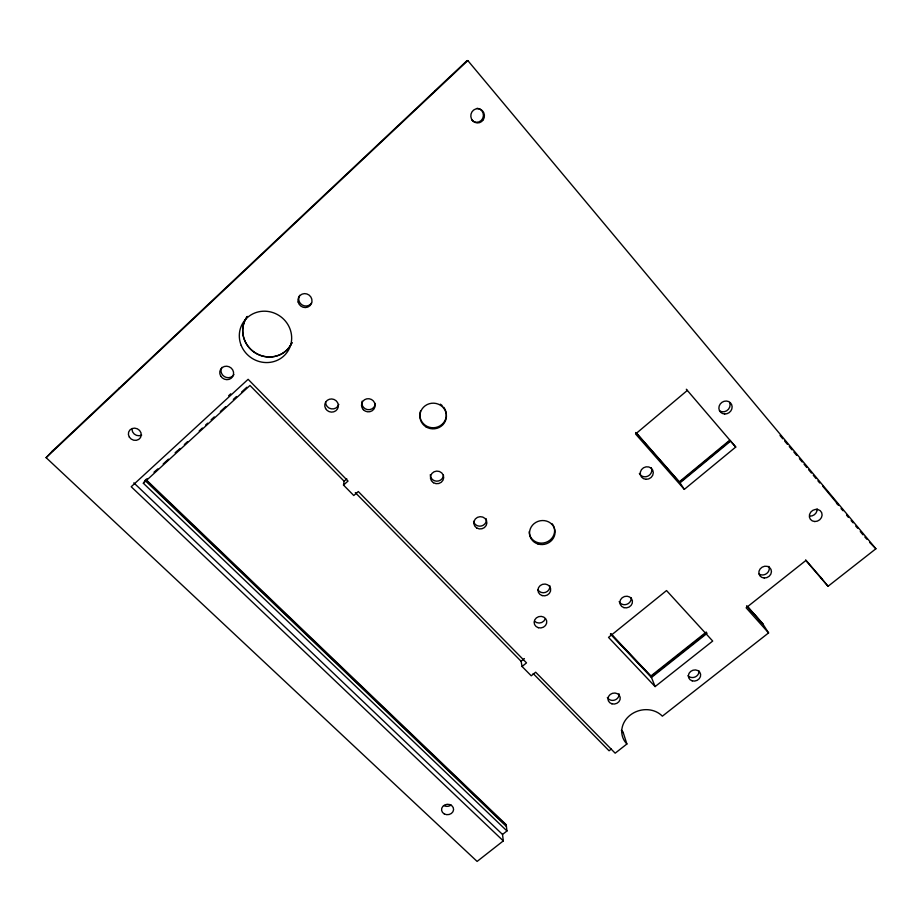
<?xml version="1.0" encoding="UTF-8"?>
<svg xmlns="http://www.w3.org/2000/svg" width="922" height="922" viewBox="0 0 922 922"><rect width="100%" height="100%" fill="white"/><g stroke="black" fill="none" stroke-linecap="round" stroke-linejoin="round"><path stroke-width="1.38" d="M747.581 606.653L762.31 623.145L768.579 632.907L662.353 716.187A23.015 20.134 -16 0 0 630.199 715.138A23.015 20.134 -16 0 0 626.891 743.996L615.17 753.182L535.67 672.207L531.233 675.803L522.071 666.491L526.508 662.872L358.312 491.541L353.771 495.517L343.491 485.064L344.125 481.238L346.822 478.864M53.003 450.432L46.1 457.646L477.112 861.425L503.308 840.899L502.525 834.456L506.973 830.964L143.348 483.255L145.503 479.982L506.282 825.536M119.457 387.862L52.058 451.423M118.661 388.704L434.907 90.898M466.82 60.852L434.838 90.863M46.1 457.646L467.823 60.575L875.9 548.763L828.037 586.288L805.84 560.518L746.14 607.794L768.579 632.907M228.633 395.734L230.742 393.798M147.278 478.564L145.157 480.512L506.397 826.412M153.974 472.214L157.869 468.849M163.171 463.997L168.461 459.133M175.134 452.806L177.243 450.858M177.992 450.385L180.113 448.438M184.354 444.554L187.535 441.638M199.187 430.954L202.367 428.038M205.537 425.123L207.657 423.175M211.103 419.798L214.273 416.894M220.37 411.512L225.671 406.66M233.324 399.422L236.493 396.506M241.552 392.081L246.854 387.217M143.348 483.255L249.977 385.465L344.125 481.238M343.491 485.064L348.032 481.065L248.122 379.311L131.201 486.735L503.308 840.899M687.42 390.352L635.569 433.974L684.32 489.375L735.744 447.032L686.314 389.234M684.32 489.375L679.318 481.814L729.751 440.186L735.744 447.032M679.664 482.333L730.166 440.647M730.581 441.119L680.01 482.851L635.742 432.51M522.071 666.491L521.091 661.27L524.388 658.573M655.116 686.59L608.52 637.39L666.537 590.564L712.694 641.055L655.116 686.59L650.886 675.999L706.298 632.031M706.667 632.711L651.174 676.725L611.148 634.371M707.024 633.402L651.462 677.463L610.41 634.025M611.251 749.067L609.073 750.773L533.17 673.556M466.659 60.898L467.823 60.575M133.84 482.863L502.525 834.456M145.86 479.452L506.178 824.66L506.973 830.964M836.623 503.078L838.121 504.576L822.631 486.055M869.63 542.39L875.9 548.763M355.316 492.625L521.091 661.27M610.894 633.691L650.886 675.999M747.085 606.273L762.748 623.814M746.578 605.892L763.174 624.494M636.088 432.66L679.318 481.814M805.655 559.873L821.663 578.497M780.012 435.484L782.79 438.803M784.634 441.016L787.411 444.323M789.255 446.536L792.033 449.855M793.877 452.068L796.654 455.376M799.42 458.695L802.198 462.003M804.042 464.215L806.819 467.535M808.663 469.747L811.441 473.055M813.285 475.268L816.062 478.587M817.906 480.788L819.75 483.001M836.461 503.089L838.455 505.268M841.037 508.564L843.054 510.753M846.534 515.133L848.367 517.323M851.11 520.607L853.138 522.82M855.697 526.082L857.725 528.306M860.272 531.556L863.015 534.841M864.848 537.03L866.899 539.278M820.649 577.253L828.037 586.288M626.891 743.996L623.122 732.322A22.612 19.858 -16.1 0 1 621.416 730.305M623.203 732.587A22.624 19.858 -16.1 0 1 621.497 730.57M291.917 342.765A26.035 24.848 34.1 0 1 255.809 353.276A26.035 24.848 34.1 0 1 247.35 316.407A26.023 24.836 34.2 0 0 255.878 353.161A26.023 24.836 34.2 0 0 291.963 342.65M445.372 410.117A13.242 12.816 -1.9 0 1 433.594 427.75A13.242 12.816 -1.9 0 1 420.49 411.074M440.301 404.17A13.242 12.816 -1.9 0 1 442.122 405.542M443.666 407.201A13.242 12.816 -1.9 0 1 444.9 409.103M552.278 523.88A12.781 11.917 -15.2 0 1 545.836 542.413A12.781 11.917 -15.2 0 1 529.182 531.717M141.677 435.103A6.489 5.935 27.7 0 1 131.984 429.433M477.135 108.254A7.042 6.719 -88.5 0 1 482.759 118.35A7.042 6.719 -88.5 0 1 471.695 119.964M338.812 404.389A6.777 6.512 18.2 0 1 325.581 402.084M545.202 618.996A6.293 5.739 -12.2 0 1 534.541 621.197M233.865 374.643A6.996 6.592 30.2 0 1 224.461 376.637A6.996 6.592 30.2 0 1 221.902 367.394M311.648 302.889A7.076 6.823 39.4 0 1 302.082 304.928A7.076 6.823 39.4 0 1 299.685 295.351M618.95 693.678A6.166 5.463 -15.2 0 1 614.697 700.075A6.166 5.463 -15.2 0 1 607.356 697.505M817.088 508.817A6.523 5.809 -32.6 0 1 809.862 516.136M451.146 804.964A5.97 5.175 -4.6 0 1 443.92 805.598M768.821 566.385A6.431 5.728 -27.7 0 1 766.793 573.438A6.431 5.728 -27.7 0 1 759.152 574.072M698.922 670.755A6.212 5.474 -20.1 0 1 695.269 676.921A6.212 5.474 -20.1 0 1 688.054 675.791M549.754 585.562A6.362 5.855 -13.4 0 1 537.803 589.584M486.286 518.752A6.5 6.108 -8.8 0 1 481.215 526.036A6.5 6.108 -8.8 0 1 473.562 521.403M443.482 475.187A6.592 6.281 -3.3 0 1 436.567 481.169A6.592 6.281 -3.3 0 1 430.32 474.623M375.335 403.49A6.765 6.535 12.7 0 1 367.486 409.61A6.765 6.535 12.7 0 1 362.127 401.185M631.074 597.629A6.339 5.751 -19 0 1 626.683 604.359A6.339 5.751 -19 0 1 619.146 601.605M651.243 467.708A6.604 6.143 -27.9 0 1 647.936 476.121A6.604 6.143 -27.9 0 1 639.361 473.459M729.602 402.476A6.777 6.247 -37.3 0 1 719.552 410.843M241.195 345.393A26.554 25.309 33.4 0 0 286.074 353.633A26.554 25.309 33.4 0 0 269.201 311.636A26.554 25.309 33.4 0 0 241.195 345.393M129.322 437.074A6.569 6.005 27.4 0 0 140.501 437.593A6.569 6.005 27.4 0 0 134.67 428.142A6.569 6.005 27.4 0 0 129.322 437.074M483.301 119.745A7.134 6.811 -88.3 0 0 478.045 108.692A7.134 6.811 -88.3 0 0 471.522 119.007A7.134 6.811 -88.3 0 0 483.301 119.745M425.918 426.805A13.277 12.85 -2 0 0 446.421 416.675A13.277 12.85 -2 0 0 427.151 404.574A13.277 12.85 -2 0 0 425.918 426.805M538.01 544.003A12.816 11.951 -15.2 0 0 554.86 529.989A12.816 11.951 -15.2 0 0 534.045 523.673A12.816 11.951 -15.2 0 0 538.01 544.003M325.581 408.55A6.846 6.569 17.9 0 0 337.383 409.114A6.846 6.569 17.9 0 0 331.736 398.961A6.846 6.569 17.9 0 0 325.581 408.55M538.344 627.709A6.35 5.774 -12.2 0 0 546.677 620.898A6.35 5.774 -12.2 0 0 536.35 617.901A6.35 5.774 -12.2 0 0 538.344 627.709M220.681 376.003A7.042 6.627 30 0 0 232.701 376.591A7.042 6.627 30 0 0 226.674 366.207A7.042 6.627 30 0 0 220.681 376.003M298.152 302.036A7.122 6.869 39.1 0 0 309.85 305.781A7.122 6.869 39.1 0 0 306.911 293.957A7.122 6.869 39.1 0 0 298.152 302.036M611.931 703.832A6.2 5.486 -15.1 0 0 620.172 697.309A6.2 5.486 -15.1 0 0 610.203 694.485A6.2 5.486 -15.1 0 0 611.931 703.832M444.277 813.93A6.039 5.221 -4.6 0 0 453.589 809.654A6.039 5.221 -4.6 0 0 444.853 804.883A6.039 5.221 -4.6 0 0 444.277 813.93M814.737 521.529A6.604 5.878 -32.5 0 0 821.675 512.632A6.604 5.878 -32.5 0 0 810.715 512.159A6.604 5.878 -32.5 0 0 814.737 521.529M764.257 578.002A6.466 5.763 -27.6 0 0 770.988 569.347A6.466 5.763 -27.6 0 0 760.143 568.909A6.466 5.763 -27.6 0 0 764.257 578.002M692.215 680.851A6.247 5.497 -20.1 0 0 700.616 674.27A6.247 5.497 -20.1 0 0 690.705 671.4A6.247 5.497 -20.1 0 0 692.215 680.851M542.182 595.589A6.408 5.878 -13.4 0 0 550.595 588.651A6.408 5.878 -13.4 0 0 540.188 585.597A6.408 5.878 -13.4 0 0 542.182 595.589M476.732 528.006A6.535 6.143 -8.8 0 0 486.862 523.097A6.535 6.143 -8.8 0 0 477.458 517.357A6.535 6.143 -8.8 0 0 476.732 528.006M433.444 482.725A6.638 6.316 -3.3 0 0 443.689 477.7A6.638 6.316 -3.3 0 0 434.055 471.787A6.638 6.316 -3.3 0 0 433.444 482.725M363.337 409.691A6.811 6.569 12.5 0 0 374.816 407.293A6.811 6.569 12.5 0 0 366.783 398.834A6.811 6.569 12.5 0 0 363.337 409.691M623.917 607.633A6.385 5.786 -19 0 0 632.4 600.775A6.385 5.786 -19 0 0 622.177 597.744A6.385 5.786 -19 0 0 623.917 607.633M646.057 479.313A6.638 6.177 -27.8 0 0 652.741 470.162A6.638 6.177 -27.8 0 0 641.47 469.644A6.638 6.177 -27.8 0 0 646.057 479.313M724.669 413.99A6.823 6.281 -37.2 0 0 731.63 404.551A6.823 6.281 -37.2 0 0 720.243 403.986A6.823 6.281 -37.2 0 0 724.669 413.99"/></g></svg>
